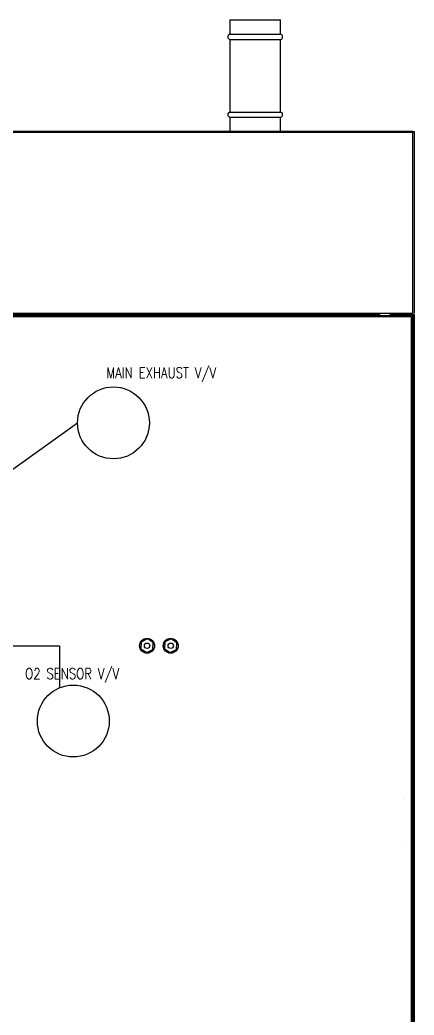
# Model space of a CAD drawing. Header units: millimetres. Extents: x 1152 to 6701, y 651 to 3284.
# Drawn here: x 3167 to 3750, y 1814 to 3284 of the extents above; entities that cross this region are included whole.
import ezdxf
from ezdxf.enums import TextEntityAlignment as Align

# ---------------------------------------------------------------- set-up
doc = ezdxf.new("R2010")
doc.units = ezdxf.units.MM
doc.layers.add('10 실선', color=40, linetype='Continuous', lineweight=25)
doc.layers.add('SLD-0', color=7, linetype='Continuous')
doc.styles.add('MRHANS', font='romans.shx', dxfattribs={"width": 0.8, "bigfont": 'whgdtxt.shx'})
doc.dimstyles.new('T8', dxfattribs={"dimscale": 8, "dimtxt": 2.5, "dimasz": 2, "dimexe": 0.5, "dimexo": 1, "dimgap": 1.25, "dimtad": 1, "dimdec": 1, "dimdsep": 46, "dimtxsty": 'MRHANS', "dimcen": -2, "dimclrd": 3, "dimclre": 3, "dimclrt": 7, "dimadec": 0, "dimazin": 0, "dimtfac": 1, "dimtdec": 1, "dimtix": 1, "dimtmove": 2, "dimatfit": 3, "dimfxl": 0, "dimtolj": 1, "dimarcsym": 0})

msp = doc.modelspace()

# ---------------------------------------------------------------- linework, layer by layer
at = {"layer": '10 실선', "ltscale": 5}
msp.add_lwpolyline([(3040.4, 2359.3), (3225.7, 2359.3), (3225.7, 2297.2)], dxfattribs=at)
for centre in [(3305.4, 2688.5), (3246.1, 2248.2)]:
    msp.add_circle(centre, 53.1, dxfattribs=at)
at = {"layer": 'SLD-0', "color": 7, "linetype": 'Continuous', "lineweight": 25}
for p, q in [((3477.5, 3283.6), (3477.5, 3262.5)), ((3477.5, 3283.6), (3552.5, 3283.6)), ((3552.5, 3262.5), (3552.5, 3283.6)), ((3477.5, 3262.5), (3552.5, 3262.5)), ((3477.5, 3254.8), (3477.5, 3147.6)), ((3477.5, 3254.8), (3552.5, 3254.8)), ((3552.5, 3147.6), (3552.5, 3254.8)), ((3477.5, 3147.6), (3552.5, 3147.6)), ((3477.5, 3139.9), (3477.5, 3118.8)), ((3477.5, 3139.9), (3552.5, 3139.9)), ((3552.5, 3118.8), (3552.5, 3139.9)), ((3747.4, 3118.8), (2922.7, 3118.8)), ((3748.1, 3117.1), (2922.7, 3117.1)), ((3748.1, 3118.8), (3747.4, 3118.8)), ((3748.1, 3118.8), (3748.1, 3117.1)), ((3748.1, 3118.8), (3749.8, 3118.8)), ((3748.1, 2850.7), (3748.1, 3117.1)), ((3749.8, 3118.8), (3749.8, 3117.1)), ((3749.8, 3117.1), (3749.8, 2850.7)), ((2985.6, 2850.7), (3748.1, 2850.7)), ((2987.3, 2849), (3699.4, 2849)), ((2988.9, 2847.4), (3699.4, 2847.4)), ((2989.4, 2846.9), (3746, 2846.9)), ((3746, 2845.2), (2991.1, 2845.2)), ((3235.7, 2847.4), (3235.7, 2846.9)), ((3235.7, 2847.3), (3629.7, 2847.3)), ((3629.7, 2847.4), (3629.7, 2846.9)), ((3695.1, 2847), (3695.1, 2847.3)), ((3695.1, 2847.3), (3713.4, 2847.3)), ((3713.4, 2847.3), (3714.5, 2847.3)), ((3713.4, 2847), (3713.4, 2847.3)), ((3714.5, 2847.3), (3714.5, 2848.5)), ((3714.5, 2848.5), (3714.8, 2848.5)), ((3714.5, 2847), (3714.5, 2847.3)), ((3714.5, 2847.3), (3714.5, 2847.3)), ((3714.5, 2847.3), (3714.8, 2847.3)), ((3714.8, 2848.5), (3714.8, 2847.3)), ((3714.8, 2848.5), (3714.8, 2847.3)), ((3748.6, 2848.5), (3714.8, 2848.5)), ((3714.8, 2847), (3714.8, 2847.3)), ((3714.8, 2847.3), (3714.8, 2847.3)), ((3714.8, 2847.3), (3714.8, 2847.3)), ((3748.6, 2847.3), (3714.8, 2847.3)), ((3716, 2847.3), (3714.8, 2847.3)), ((3714.8, 2847.3), (3714.8, 2847)), ((3714.8, 2847.3), (3714.8, 2847.3)), ((3716, 2847.3), (3716, 2847)), ((3716, 2847.3), (3735.8, 2847.3)), ((3735.8, 2847.3), (3735.8, 2847)), ((3748.6, 2847.3), (3735.8, 2847.3)), ((3746, 1034.2), (3746, 2845.2)), ((3747.2, 2847), (3747.2, 2845.8)), ((3747.2, 2847), (3748.3, 2847)), ((3747.7, 1032.5), (3747.7, 2846.9)), ((3748.2, 2847.3), (3748.2, 1032.1)), ((3748.3, 2843.1), (3748.7, 2843.1)), ((3748.6, 2848.5), (3748.6, 2849.6)), ((3748.6, 2847.3), (3748.6, 2848.5)), ((3749.8, 2848.5), (3748.6, 2848.5)), ((3748.6, 2847.3), (3748.6, 2847.3)), ((3748.6, 2847.3), (3748.6, 2847.3)), ((3748.7, 2847.3), (3748.6, 2847.3)), ((3748.6, 2847.3), (3748.6, 2843.8)), ((3748.7, 2848.5), (3748.7, 2848.5)), ((3748.7, 2847.3), (3749.8, 2847.3)), ((3749.8, 2848.5), (3749.8, 2849.6)), ((3749.8, 2848.5), (3749.8, 2847.3)), ((3749.8, 2847.3), (3749.8, 1032.1)), ((3355.6, 2369.5), (3346.5, 2364.8)), ((3364.2, 2364.1), (3355.6, 2369.5)), ((3390.7, 2369.5), (3381.6, 2365)), ((3399.2, 2363.9), (3390.7, 2369.5)), ((3346.5, 2364.8), (3346.1, 2354.6)), ((3346.1, 2354.6), (3354.7, 2349.2)), ((3354.7, 2349.2), (3363.7, 2353.9)), ((3363.7, 2353.9), (3364.2, 2364.1)), ((3381.6, 2365), (3381, 2354.8)), ((3381, 2354.8), (3389.5, 2349.2)), ((3389.5, 2349.2), (3398.6, 2353.7)), ((3398.6, 2353.7), (3399.2, 2363.9)), ((3735.9, 2132.7), (3736.2, 2132.7)), ((3735.9, 2062.8), (3736.2, 2062.8)), ((3748.1, 2046.2), (3748.1, 1132.9))]:
    msp.add_line(p, q, dxfattribs=at)
for centre, radius in [((3355.1, 2359.3), 11), ((3355.1, 2359.3), 10.8), ((3390.1, 2359.3), 11), ((3390.1, 2359.3), 10.8), ((3355.1, 2359.3), 4), ((3390.1, 2359.3), 4)]:
    msp.add_circle(centre, radius, dxfattribs=at)
for centre, radius, start, end in [((3478.5, 3258.6), 4, 104.4775, 255.5225), ((3551.5, 3258.6), 4, 284.4775, 75.5225), ((3478.5, 3143.7), 4, 104.4775, 255.5225), ((3551.5, 3143.7), 4, 284.4775, 75.5225), ((3713.3, 2847.3), 0.0699, 0, 90), ((3713.3, 2847.3), 1.19, 0, 3.3723), ((3716, 2847.3), 1.19, 176.6277, 180), ((3716, 2847.3), 0.0699, 90, 180), ((3745.1, 2843.1), 3.57, 0, 25.583), ((3748.6, 2847.3), 1.19, 0, 90), ((3748.6, 2847.3), 0.0699, 0, 90)]:
    msp.add_arc(centre, radius, start, end, dxfattribs=at)
for points, knots in [([(3747.4, 3118.8), (3747.5, 3118.7), (3747.6, 3118.7), (3747.7, 3118.3), (3747.9, 3117.9), (3748, 3117.4), (3748.1, 3117.1), (3748.1, 3117.1)], [0, 0, 0, 0, 0.248036, 0.470247, 0.692481, 0.914676, 1, 1, 1, 1]), ([(3748.6, 2849.6), (3748.6, 2849.5), (3748.5, 2849.2), (3748.4, 2848.8), (3748.3, 2848.6), (3748.2, 2848.5), (3748.1, 2848.5), (3748.1, 2848.5)], [0, 0, 0, 0, 0.248043, 0.470251, 0.692483, 0.914677, 1, 1, 1, 1]), ([(3748.6, 2847.3), (3748.6, 2847.3), (3748.6, 2847.3), (3748.6, 2847.3), (3748.6, 2847.3), (3748.6, 2847.3), (3748.6, 2847.3)], [0, 0, 0, 0, 0.2499513, 0.4999807, 0.7501422, 1, 1, 1, 1])]:
    msp.add_open_spline(points, degree=3, knots=knots, dxfattribs=at)

# ---------------------------------------------------------------- texts
at = {"style": 'MRHANS', "width": 0.8}
for s, p in [('MAIN EXHAUST V/V', (3376, 2754.6)), ('O2 SENSOR V/V', (3244.4, 2310.2))]:
    msp.add_text(s, height=15.828, dxfattribs=at).set_placement(p, align=Align.CENTER)

# ---------------------------------------------------------------- leaders
at = {"layer": '10 실선', "ltscale": 5}
msp.add_leader([(3112.3, 2588.7), (3252.3, 2688.5)], dimstyle='T8', dxfattribs=at)

doc.saveas('drawing.dxf')
